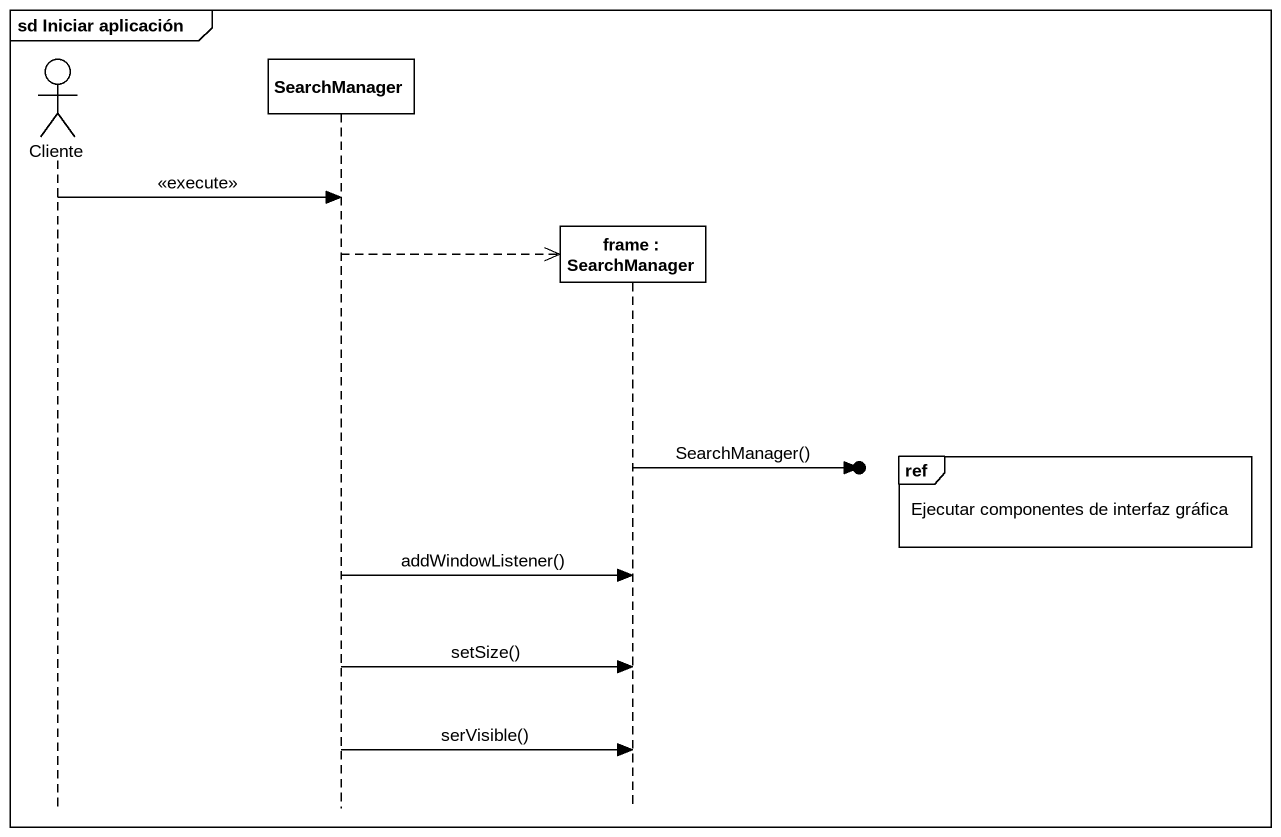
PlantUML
@startuml
mainframe sd Iniciar aplicación
hide footbox
actor Cliente
participant SearchManager
participant "frame : SearchManager" as frame_

Cliente -> SearchManager : <<execute>>
SearchManager -->> frame_ **
ref over frame_ : Ejecutar componentes de interfaz gráfica
frame_ ->o] : SearchManager()
SearchManager -> frame_ : addWindowListener()
SearchManager -> frame_ : setSize()
SearchManager -> frame_ : serVisible()
@enduml
